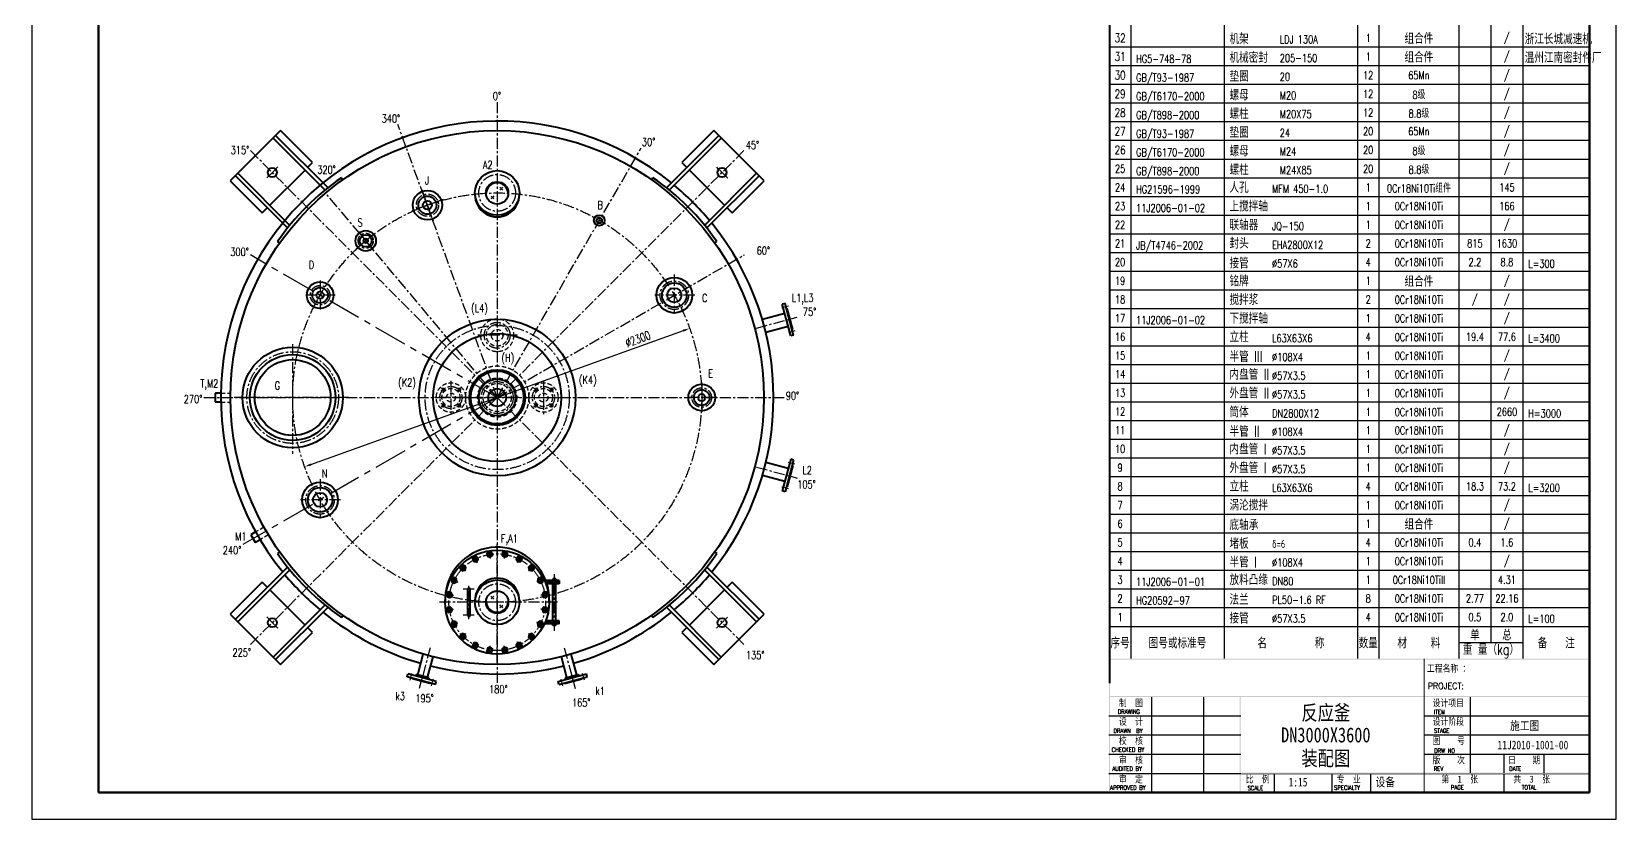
# Model space of a CAD drawing. Extents: x -25301 to -330, y -13680 to -1065.
# Drawn here: x -25301 to -16391, y -13680 to -9254 of the extents above; entities that cross this region are included whole.
import ezdxf
from ezdxf.enums import TextEntityAlignment as Align

# ---------------------------------------------------------------- set-up
doc = ezdxf.new("R2010")
doc.units = 0
doc.header["$LTSCALE"] = 50
doc.header["$MEASUREMENT"] = 0
for name, pattern in [('CENTER', [2, 1.25, -0.25, 0.25, -0.25]), ('DASHED', [0.75, 0.5, -0.25]), ('DIVIDE', [1.25, 0.5, -0.25, 0, -0.25, 0, -0.25])]:
    doc.linetypes.add(name, pattern=pattern)
doc.layers.get('0').update_dxf_attribs({"linetype": 'CONTINUOUS'})
doc.layers.get('DEFPOINTS').update_dxf_attribs({"linetype": 'CONTINUOUS'})
doc.layers.add('1', color=7, linetype='CONTINUOUS', lineweight=40)
doc.layers.add('2', color=1, linetype='CONTINUOUS', lineweight=40)
for name, color, linetype in [('3', 3, 'CENTER'), ('6', 7, 'DIVIDE'), ('66666', 1, 'CONTINUOUS')]:
    doc.layers.add(name, color=color, linetype=linetype)
doc.styles.add('HZ', font='romans.shx', dxfattribs={"width": 0.7, "bigfont": 'hz1.shx'})
doc.styles.add('HZ1', font='romans.shx', dxfattribs={"width": 0.7, "bigfont": 'hz1.shx'})
doc.styles.add('ROMANC', font='romanc')
doc.styles.add('STYLE1', font='SimSun.ttf', dxfattribs={"width": 0.8})
doc.dimstyles.new('STANDARD$3', dxfattribs={"dimscale": 15, "dimtxt": 3.2, "dimasz": 2.5, "dimexe": 1, "dimexo": 0, "dimgap": 1.2, "dimtad": 1, "dimdec": 0, "dimzin": 0, "dimdsep": 46, "dimtxsty": 'HZ1', "dimcen": 0, "dimclrd": 7, "dimclre": 7, "dimclrt": 7, "dimadec": 0, "dimazin": 0, "dimtfac": 1, "dimtdec": 0, "dimtmove": 0, "dimatfit": 0, "dimfxl": 1, "dimtolj": 1, "dimtzin": 0, "dimarcsym": 0})

# ---------------------------------------------------------------- blocks, each defined once
blk = doc.blocks.new('*D48')
at = {"color": 7, "lineweight": -2}
blk.add_line((-23730.6, -11685.9), (-21636.5, -10933.9), dxfattribs=at)
at = {"color": 7}
for points in [[(-21638.7, -10928), (-21634.4, -10939.8), (-21601.2, -10921.2)], [(-23732.7, -11680), (-23728.5, -11691.8), (-23765.9, -11698.6)]]:
    blk.add_solid(points, dxfattribs=at)
at = {"layer": 'DEFPOINTS', "color": 0}
for p in [(-21601.2, -10921.2), (-23765.9, -11698.6)]:
    blk.add_point(p, dxfattribs=at)
at = {"color": 7, "insert": (-21892.3, -10981.1), "char_height": 48, "attachment_point": 5, "rotation": 19.7547, "style": 'HZ1'}
blk.add_mtext('\\A1;∅2300', dxfattribs=at)

msp = doc.modelspace()

# ---------------------------------------------------------------- linework, layer by layer
for p, q in [((-25301, -1064.7), (-25301, -13679.7)), ((-16391, -13679.7), (-16391, -1064.7)), ((-19121, -7556.3), (-19121, -12596.3)), ((-18596, -7556.3), (-18596, -12596.3)), ((-17846, -7556.3), (-17846, -12596.3)), ((-17726, -7556.3), (-17726, -12596.3)), ((-17276, -7556.3), (-17276, -12596.3)), ((-17096, -7556.3), (-17096, -12596.3)), ((-16916, -7556.3), (-16916, -12596.3)), ((-16541, -9341.3), (-19241, -9341.3)), ((-16541, -9446.3), (-19241, -9446.3)), ((-16541, -9551.3), (-19241, -9551.3)), ((-16541, -9656.3), (-19241, -9656.3)), ((-16541, -9761.3), (-19241, -9761.3)), ((-16541, -9866.3), (-19241, -9866.3)), ((-16541, -9971.3), (-19241, -9971.3)), ((-16541, -10076.3), (-19241, -10076.3)), ((-16541, -10181.3), (-19241, -10181.3)), ((-16541, -10286.3), (-19241, -10286.3)), ((-16541, -10391.3), (-19241, -10391.3)), ((-16541, -10496.3), (-19241, -10496.3)), ((-16541, -10601.3), (-19241, -10601.3)), ((-16541, -10706.3), (-19241, -10706.3)), ((-16541, -10811.3), (-19241, -10811.3)), ((-16541, -10916.3), (-19241, -10916.3)), ((-16541, -11021.3), (-19241, -11021.3)), ((-16541, -11126.3), (-19241, -11126.3)), ((-16541, -11231.3), (-19241, -11231.3)), ((-16541, -11336.3), (-19241, -11336.3)), ((-16541, -11441.3), (-19241, -11441.3)), ((-16541, -11546.3), (-19241, -11546.3)), ((-16541, -11651.3), (-19241, -11651.3)), ((-16541, -11756.3), (-19241, -11756.3)), ((-16541, -11861.3), (-19241, -11861.3)), ((-16541, -11966.3), (-19241, -11966.3)), ((-16541, -12071.3), (-19241, -12071.3)), ((-16541, -12176.3), (-19241, -12176.3)), ((-16541, -12281.3), (-19241, -12281.3)), ((-22719.2, -12432), (-22713, -12425.7)), ((-22718.1, -12441.5), (-22702.9, -12426.3)), ((-22708.6, -12442.6), (-22702.3, -12436.3)), ((-16541, -12386.3), (-19241, -12386.3)), ((-22668.9, -12481.6), (-22662.6, -12475.4)), ((-22667.8, -12491.2), (-22652.6, -12476)), ((-22658.3, -12492.3), (-22652, -12486)), ((-16541, -12491.3), (-19241, -12491.3)), ((-19241, -12596.3), (-16541, -12596.3)), ((-19121, -12596.3), (-19121, -12776.3)), ((-18596, -12596.3), (-18596, -12776.3)), ((-17846, -12596.3), (-17846, -12776.3)), ((-17726, -12596.3), (-17726, -12776.3)), ((-17276, -12596.3), (-17276, -12776.3)), ((-17096, -12596.3), (-17096, -12686.3)), ((-16916, -12596.3), (-16916, -12776.3)), ((-17276, -12686.3), (-16916, -12686.3)), ((-25301, -13679.7), (-16391, -13679.7))]:
    msp.add_line(p, q)
at = {"color": 7, "linetype": 'ByBlock'}
for p, q in [((-22668.9, -10138.2), (-22662.6, -10144.4)), ((-22667.8, -10128.6), (-22652.6, -10143.8)), ((-22658.3, -10127.5), (-22652, -10133.8)), ((-22719.2, -10187.8), (-22713, -10194.1)), ((-22718.1, -10178.3), (-22702.9, -10193.5)), ((-22708.6, -10177.2), (-22702.3, -10183.5))]:
    msp.add_line(p, q, dxfattribs=at)
at = {"const_width": 13.5}
for points in [[(-16541, -13529.7), (-16541, -1214.7), (-24926, -1214.7), (-24926, -13529.7)], [(-24926, -13529.7), (-16541, -13529.7)]]:
    msp.add_lwpolyline(points, dxfattribs=at)
at = {"color": 7, "linetype": 'ByBlock'}
msp.add_arc((-22109.4, -10314.1), 17.2, 90, 359.63394, dxfattribs=at)
at = {"layer": '1', "color": 1}
for p, q in [((-19241, -7556.3), (-19241, -12914.6)), ((-23901.3, -9809.4), (-24184.1, -10092.2)), ((-23943.7, -9851.8), (-23650.8, -10144.7)), ((-23929.5, -9837.7), (-23634.9, -10132.3)), ((-23721.6, -9989), (-23901.3, -9809.4)), ((-21437.6, -9837.7), (-21732.2, -10132.3)), ((-21423.4, -9851.8), (-21716.3, -10144.7)), ((-21465.9, -9809.4), (-21645.5, -9989)), ((-21183, -10092.2), (-21465.9, -9809.4)), ((-24155.8, -10063.9), (-23861.2, -10358.5)), ((-24141.7, -10049.8), (-23848.8, -10342.6)), ((-23962, -10229.5), (-23764, -10031.5)), ((-23749.9, -10017.3), (-23721.6, -9989)), ((-21645.5, -9989), (-21617.3, -10017.3)), ((-21603.1, -10031.5), (-21405.1, -10229.5)), ((-21225.5, -10049.8), (-21518.3, -10342.6)), ((-21211.3, -10063.9), (-21505.9, -10358.5)), ((-24184.1, -10092.2), (-24004.4, -10271.9)), ((-23550.9, -10087.9), (-23559.6, -10074.5)), ((-21816.3, -10087.9), (-21807.5, -10074.5)), ((-21362.7, -10271.9), (-21183, -10092.2)), ((-24004.4, -10271.9), (-23976.1, -10243.6)), ((-21391, -10243.6), (-21362.7, -10271.9)), ((-23905.5, -10442.6), (-23919, -10433.9)), ((-21461.6, -10442.6), (-21448.2, -10433.9)), ((-24269, -11285.9), (-24268, -11284.9)), ((-24269, -11285.9), (-24269, -11333.9)), ((-24237.4, -11284.9), (-24268, -11284.9)), ((-24269, -11333.9), (-24268, -11334.9)), ((-24237.4, -11334.9), (-24268, -11334.9)), ((-24068.6, -12081.8), (-24068.2, -12080.5)), ((-24068.6, -12081.8), (-24044.6, -12123.4)), ((-24041.7, -12065.2), (-24068.2, -12080.5)), ((-24016.7, -12108.5), (-24043.2, -12123.8)), ((-24044.6, -12123.4), (-24043.2, -12123.8)), ((-23905.5, -12177.2), (-23919, -12185.9)), ((-21461.6, -12177.2), (-21448.2, -12185.9)), ((-24155.8, -12555.9), (-23861.2, -12261.3)), ((-24141.7, -12570), (-23848.8, -12277.2)), ((-21225.5, -12570), (-21518.3, -12277.2)), ((-21211.3, -12555.9), (-21505.9, -12261.3)), ((-24004.4, -12347.9), (-24184.1, -12527.6)), ((-23976.1, -12376.2), (-24004.4, -12347.9)), ((-22334.9, -12337.6), (-22418.3, -12337.6)), ((-22334.9, -12346.7), (-22414.3, -12346.7)), ((-22334.9, -12355.8), (-22410.7, -12355.8)), ((-22353, -12328.6), (-22371.1, -12328.6)), ((-22371.1, -12328.6), (-22371.1, -12337.6)), ((-22371.1, -12564.1), (-22371.1, -12355.8)), ((-22353, -12328.6), (-22353, -12337.6)), ((-22353, -12564.1), (-22353, -12355.8)), ((-22334.9, -12337.6), (-22334.9, -12355.8)), ((-21362.7, -12347.9), (-21391, -12376.2)), ((-21183, -12527.6), (-21362.7, -12347.9)), ((-23764, -12588.3), (-23962, -12390.4)), ((-22849.3, -12532.4), (-22849.3, -12387.5)), ((-22834.8, -12532.4), (-22834.8, -12387.5)), ((-21405.1, -12390.4), (-21603.1, -12588.3)), ((-24184.1, -12527.6), (-23901.3, -12810.4)), ((-23943.7, -12768), (-23650.8, -12475.2)), ((-23929.5, -12782.2), (-23634.9, -12487.5)), ((-23550.9, -12531.9), (-23559.6, -12545.3)), ((-21816.3, -12531.9), (-21807.5, -12545.3)), ((-21437.6, -12782.2), (-21732.2, -12487.5)), ((-21423.4, -12768), (-21716.3, -12475.2)), ((-21465.9, -12810.4), (-21183, -12527.6)), ((-23901.3, -12810.4), (-23721.6, -12630.8)), ((-23721.6, -12630.8), (-23749.9, -12602.5)), ((-22334.9, -12582.2), (-22418.3, -12582.2)), ((-22334.9, -12573.1), (-22414.3, -12573.1)), ((-22334.9, -12564.1), (-22410.7, -12564.1)), ((-22371.1, -12591.2), (-22371.1, -12582.2)), ((-22353, -12591.2), (-22371.1, -12591.2)), ((-22353, -12591.2), (-22353, -12582.2)), ((-22334.9, -12582.2), (-22334.9, -12564.1)), ((-21617.3, -12602.5), (-21645.5, -12630.8)), ((-21645.5, -12630.8), (-21465.9, -12810.4))]:
    msp.add_line(p, q, dxfattribs=at)
at = {"layer": '1'}
msp.add_line((-22591.1, -10959.9), (-22591.1, -10959.9), dxfattribs=at)
at = {"layer": '1', "color": 1}
for points in [[(-22799.5, -12232.4), (-22790.6, -12218.7), (-22798, -12204.1), (-22814.3, -12203.3), (-22823.2, -12217), (-22815.8, -12231.5)], [(-22723.5, -12207.7), (-22710.8, -12197.4), (-22713.4, -12181.3), (-22728.6, -12175.4), (-22741.3, -12185.7), (-22738.8, -12201.8)], [(-22643.6, -12207.7), (-22628.4, -12201.8), (-22625.8, -12185.7), (-22638.5, -12175.4), (-22653.8, -12181.3), (-22656.3, -12197.4)], [(-22567.6, -12232.4), (-22551.3, -12231.5), (-22543.9, -12217), (-22552.8, -12203.3), (-22569.1, -12204.1), (-22576.5, -12218.7)], [(-22864.1, -12279.3), (-22859.9, -12263.6), (-22871.5, -12252), (-22887.2, -12256.2), (-22891.5, -12272), (-22879.9, -12283.6)], [(-22503, -12279.3), (-22487.2, -12283.6), (-22475.7, -12272), (-22479.9, -12256.2), (-22495.7, -12252), (-22507.2, -12263.6)], [(-22911.1, -12344), (-22911.9, -12327.7), (-22926.5, -12320.2), (-22940.2, -12329.1), (-22939.4, -12345.5), (-22924.8, -12352.9)], [(-22456.1, -12344), (-22442.3, -12352.9), (-22427.8, -12345.5), (-22426.9, -12329.1), (-22440.6, -12320.2), (-22455.2, -12327.7)], [(-22935.8, -12420), (-22941.6, -12404.7), (-22957.8, -12402.1), (-22968.1, -12414.8), (-22962.2, -12430.1), (-22946.1, -12432.7)], [(-22431.4, -12420), (-22421.1, -12432.7), (-22404.9, -12430.1), (-22399.1, -12414.8), (-22409.4, -12402.1), (-22425.5, -12404.7)], [(-22935.8, -12499.9), (-22946.1, -12487.1), (-22962.2, -12489.7), (-22968.1, -12505), (-22957.8, -12517.7), (-22941.6, -12515.1)], [(-22431.4, -12499.9), (-22425.5, -12515.1), (-22409.4, -12517.7), (-22399.1, -12505), (-22404.9, -12489.7), (-22421.1, -12487.1)], [(-22911.1, -12575.8), (-22924.8, -12566.9), (-22939.4, -12574.3), (-22940.2, -12590.7), (-22926.5, -12599.6), (-22911.9, -12592.2)], [(-22864.1, -12640.5), (-22879.9, -12636.2), (-22891.5, -12647.8), (-22887.2, -12663.6), (-22871.5, -12667.8), (-22859.9, -12656.3)], [(-22503, -12640.5), (-22507.2, -12656.3), (-22495.7, -12667.8), (-22479.9, -12663.6), (-22475.7, -12647.8), (-22487.2, -12636.2)], [(-22456.1, -12575.8), (-22455.2, -12592.2), (-22440.6, -12599.6), (-22426.9, -12590.7), (-22427.8, -12574.3), (-22442.3, -12566.9)], [(-22799.5, -12687.4), (-22815.8, -12688.3), (-22823.2, -12702.8), (-22814.3, -12716.6), (-22798, -12715.7), (-22790.6, -12701.1)], [(-22723.5, -12712.1), (-22738.8, -12718), (-22741.3, -12734.1), (-22728.6, -12744.4), (-22713.4, -12738.5), (-22710.8, -12722.4)], [(-22643.6, -12712.1), (-22656.3, -12722.4), (-22653.8, -12738.5), (-22638.5, -12744.4), (-22625.8, -12734.1), (-22628.4, -12718)], [(-22567.6, -12687.4), (-22576.5, -12701.1), (-22569.1, -12715.7), (-22552.8, -12716.6), (-22543.9, -12702.8), (-22551.3, -12688.3)]]:
    msp.add_lwpolyline(points, close=True, dxfattribs=at)
for centre, radius in [((-22683.6, -11309.9), 1500), ((-23948.2, -10045.3), 25.7), ((-22683.6, -10159.9), 125), ((-21419, -10045.3), 25.7), ((-22683.6, -10159.9), 62.5), ((-22683.6, -11309.9), 440), ((-22683.6, -11309.9), 360), ((-22683.6, -11309.9), 156.5), ((-22683.6, -11309.9), 148.5), ((-22683.6, -11309.9), 103.5), ((-22683.6, -12459.9), 292.1), ((-22726.1, -12191.6), 9.06), ((-22641.1, -12191.6), 9.06), ((-22875.7, -12267.8), 9.06), ((-22806.9, -12217.8), 9.06), ((-22560.2, -12217.8), 9.06), ((-22491.4, -12267.8), 9.06), ((-22925.7, -12336.6), 9.06), ((-22683.6, -12459.9), 125), ((-22441.5, -12336.6), 9.06), ((-22951.9, -12417.4), 9.06), ((-22683.6, -12459.9), 62.5), ((-22415.2, -12417.4), 9.06), ((-23948.2, -12574.5), 25.7), ((-22951.9, -12502.4), 9.06), ((-22415.2, -12502.4), 9.06), ((-21419, -12574.5), 25.7), ((-22925.7, -12583.3), 9.06), ((-22875.7, -12652), 9.06), ((-22491.4, -12652), 9.06), ((-22441.5, -12583.3), 9.06), ((-22806.9, -12702), 9.06), ((-22726.1, -12728.3), 9.06), ((-22641.1, -12728.3), 9.06), ((-22560.2, -12702), 9.06)]:
    msp.add_circle(centre, radius, dxfattribs=at)
for centre, radius, start, end in [((-22683.6, -11309.9), 1554, 50.90965, 219.09035), ((-22754.3, -11239.2), 1416, 124.66151, 145.33849), ((-22683.6, -10165.7), 62.6, 3.73488, 176.26531), ((-22612.9, -11239.2), 1416, 34.66151, 55.33849), ((-22683.6, -11309.9), 1554, 39.83121, 50.16879), ((-22683.6, -10170.1), 124.9, 178.43058, 1.56961), ((-22683.6, -11309.9), 1554, 320.90965, 39.09035), ((-22754.3, -11380.6), 1416, 214.66151, 235.33849), ((-22683.6, -12443.5), 292.5, 21.22378, 183.20667), ((-22612.9, -11380.6), 1416, 304.66151, 325.33849), ((-22683.6, -11309.9), 1554, 219.83121, 230.16879), ((-22842.1, -12387.5), 7.25, 0, 180), ((-22683.6, -12449.7), 124.9, 358.43039, 181.56942), ((-22683.6, -12443.5), 292.5, 356.79333, 17.4632), ((-22683.6, -11309.9), 1554, 309.83121, 320.16879), ((-22683.6, -12454.1), 62.6, 183.73469, 356.26512), ((-22683.6, -11309.9), 1554, 230.90965, 253.94915), ((-22842.1, -12532.4), 7.25, 180, 360), ((-22683.6, -11309.9), 1554, 286.05085, 309.09035), ((-22683.6, -11309.9), 1554, 256.05085, 283.94915)]:
    msp.add_arc(centre, radius, start, end, dxfattribs=at)
at = {"layer": '2'}
for p, q in [((-21064.3, -10780.8), (-21080.8, -10785.2)), ((-21016.7, -10958.5), (-21064.3, -10780.8)), ((-21066.8, -10837.3), (-21192.4, -10871)), ((-21033.1, -10962.9), (-21080.8, -10785.2)), ((-21053.3, -10810.4), (-21056.2, -10811.2)), ((-21022, -10927.3), (-21053.3, -10810.4)), ((-21047.1, -10910.8), (-21172.7, -10944.4)), ((-21016.7, -10958.5), (-21033.1, -10962.9)), ((-21022, -10927.3), (-21024.9, -10928.1)), ((-21033.1, -11656.9), (-21080.8, -11834.6)), ((-21016.7, -11661.3), (-21064.3, -11839)), ((-21016.7, -11661.3), (-21033.1, -11656.9)), ((-21066.8, -11782.5), (-21192.4, -11748.8)), ((-21047.1, -11709.1), (-21172.7, -11675.4)), ((-21022, -11692.5), (-21053.3, -11809.4)), ((-21022, -11692.5), (-21024.9, -11691.7)), ((-21064.3, -11839), (-21080.8, -11834.6)), ((-21053.3, -11809.4), (-21056.2, -11808.6)), ((-23130.5, -12867.8), (-23099.3, -12751.4)), ((-23075.4, -12882.5), (-23044.3, -12766.2)), ((-22291.7, -12882.5), (-22322.9, -12766.2)), ((-22236.6, -12867.8), (-22267.8, -12751.4)), ((-23189.5, -12879.4), (-23185.1, -12863)), ((-23030.2, -12922.1), (-23189.5, -12879.4)), ((-23025.8, -12905.7), (-23185.1, -12863)), ((-23159.9, -12890.5), (-23159.1, -12887.6)), ((-23061.4, -12916.9), (-23159.9, -12890.5)), ((-23137.7, -12865.8), (-23145.6, -12873.6)), ((-23068.2, -12884.4), (-23137.7, -12865.8)), ((-23068.2, -12884.4), (-23065.3, -12895.1)), ((-23061.4, -12916.9), (-23060.6, -12914)), ((-23030.2, -12922.1), (-23025.8, -12905.7)), ((-22341.4, -12905.7), (-22182, -12863)), ((-22337, -12922.1), (-22341.4, -12905.7)), ((-22337, -12922.1), (-22177.6, -12879.4)), ((-22305.8, -12916.9), (-22306.6, -12914)), ((-22305.8, -12916.9), (-22207.3, -12890.5)), ((-22298.9, -12884.4), (-22301.9, -12895.1)), ((-22298.9, -12884.4), (-22229.4, -12865.8)), ((-22229.4, -12865.8), (-22221.5, -12873.6)), ((-22207.3, -12890.5), (-22208, -12887.6)), ((-22177.6, -12879.4), (-22182, -12863))]:
    msp.add_line(p, q, dxfattribs=at)
for centre, radius in [((-23075.9, -10228.9), 82.5), ((-23075.9, -10228.9), 51), ((-23075.9, -10228.9), 25), ((-22109.4, -10314.1), 30), ((-22109.4, -10314.1), 15), ((-23422.8, -10429), 57.5), ((-23422.8, -10429), 34), ((-23422.8, -10429), 12.5), ((-23679.5, -10734.9), 75), ((-23679.5, -10734.9), 44), ((-21687.6, -10734.9), 100), ((-21687.6, -10734.9), 69), ((-23679.5, -10734.9), 20), ((-21687.6, -10734.9), 40), ((-23833.6, -11309.9), 282.5), ((-23833.6, -11309.9), 241), ((-23833.6, -11309.9), 213), ((-22683.6, -11309.9), 50), ((-21533.6, -11309.9), 75), ((-21533.6, -11309.9), 44), ((-21533.6, -11309.9), 20), ((-23679.5, -11884.9), 100), ((-23679.5, -11884.9), 69), ((-23679.5, -11884.9), 40)]:
    msp.add_circle(centre, radius, dxfattribs=at)
at = {"layer": '3'}
for p, q in [((-22683.6, -9649.7), (-22683.6, -12915.4)), ((-22683.6, -11309.9), (-23241.8, -9776.2)), ((-22683.6, -11309.9), (-24073.8, -9919.7)), ((-22683.6, -11309.9), (-21874, -9907.6)), ((-22683.6, -11309.9), (-21293.4, -9919.7)), ((-23916.6, -10013.7), (-23979.7, -10076.9)), ((-21387.4, -10076.9), (-21450.6, -10013.7)), ((-23107.9, -10141.1), (-23044.2, -10315.9)), ((-22683.6, -11309.9), (-23646.8, -10162)), ((-22987.2, -10196.6), (-23166.6, -10261.9)), ((-23475.4, -10473.1), (-23371, -10385.5)), ((-23464.2, -10379.6), (-23384.7, -10474.3)), ((-22683.6, -11309.9), (-21293.6, -10507.4)), ((-23679.5, -10652.9), (-23679.5, -10815.8)), ((-21687.6, -10619.1), (-21687.6, -10837.3)), ((-23595.2, -10734.9), (-23766.5, -10734.9)), ((-21572.9, -10734.9), (-21797.2, -10734.9)), ((-22683.6, -10853.7), (-22683.6, -11062.3)), ((-21225.4, -10919.2), (-20996.2, -10857.8)), ((-21046.2, -10796.6), (-21083.2, -10806.6)), ((-21009.6, -10935.9), (-21046, -10945.7)), ((-23833.6, -11010.5), (-23833.6, -11626.6)), ((-22568.8, -10959.9), (-22793.2, -10959.9)), ((-22943.6, -11216.4), (-22943.6, -11402.5)), ((-22683.6, -11187.9), (-22683.6, -11433)), ((-22423.6, -11216.4), (-22423.6, -11402.5)), ((-24332.6, -11309.9), (-21068.1, -11309.9)), ((-23516.9, -11309.9), (-24163.3, -11309.9)), ((-22683.6, -11309.9), (-24073.8, -12700.1)), ((-22849.2, -11309.9), (-23040, -11309.9)), ((-22980.3, -11273.1), (-22997.7, -11255.8)), ((-22906.8, -11273.1), (-22888.7, -11255)), ((-22560.6, -11309.9), (-22806.3, -11309.9)), ((-22683.6, -11309.9), (-21293.4, -12700.1)), ((-22518, -11309.9), (-22327.1, -11309.9)), ((-22460.3, -11273.1), (-22478.5, -11255)), ((-22386.8, -11273.1), (-22369.5, -11255.8)), ((-21449.3, -11309.9), (-21620.6, -11309.9)), ((-21533.6, -11227.9), (-21533.6, -11390.8)), ((-22980, -11346.3), (-22997.3, -11363.7)), ((-22906.8, -11346.7), (-22888.9, -11364.6)), ((-22460.3, -11346.7), (-22478.2, -11364.6)), ((-22387.2, -11346.3), (-22369.8, -11363.7)), ((-21225.4, -11700.6), (-20996.2, -11762)), ((-21009.6, -11683.9), (-21046, -11674.2)), ((-23679.5, -11769.1), (-23679.5, -11987.3)), ((-21046.2, -11823.2), (-21083.2, -11813.3)), ((-23564.8, -11884.9), (-23789.1, -11884.9)), ((-22816.2, -12199.7), (-22796.7, -12237.9)), ((-22729.3, -12171.4), (-22722.5, -12213.9)), ((-22683.6, -12798), (-22683.6, -12121.8)), ((-22637.9, -12171.4), (-22644.6, -12213.9)), ((-22551, -12199.7), (-22570.5, -12237.9)), ((-22890.1, -12253.4), (-22859.7, -12283.8)), ((-22477, -12253.4), (-22507.4, -12283.8)), ((-22943.8, -12327.3), (-22905.5, -12346.8)), ((-22842.1, -12556), (-22842.1, -12364.5)), ((-22423.3, -12327.3), (-22461.6, -12346.8)), ((-22362.1, -12621.4), (-22362.1, -12301.9)), ((-22345.4, -12459.9), (-23021.7, -12459.9)), ((-22972, -12414.2), (-22929.6, -12420.9)), ((-22813.2, -12387.5), (-22875.4, -12387.5)), ((-22395.1, -12414.2), (-22437.5, -12420.9)), ((-23979.7, -12542.9), (-23916.6, -12606.1)), ((-22972, -12505.6), (-22929.6, -12498.9)), ((-22813.2, -12532.4), (-22875.4, -12532.4)), ((-22395.1, -12505.6), (-22437.5, -12498.9)), ((-21450.6, -12606.1), (-21387.4, -12542.9)), ((-22943.8, -12592.5), (-22905.5, -12573)), ((-22890.1, -12666.4), (-22859.7, -12636.1)), ((-22477, -12666.4), (-22507.4, -12636.1)), ((-22423.3, -12592.5), (-22461.6, -12573)), ((-23060.3, -12715.9), (-23121.7, -12945.1)), ((-22816.2, -12720.1), (-22796.7, -12681.9)), ((-22729.3, -12748.4), (-22722.5, -12705.9)), ((-22637.9, -12748.4), (-22644.6, -12705.9)), ((-22551, -12720.1), (-22570.5, -12681.9)), ((-22306.8, -12715.9), (-22245.4, -12945.1)), ((-23173.7, -12897.6), (-23163.8, -12860.5)), ((-23052.8, -12929.2), (-23043, -12892.9)), ((-22314.4, -12929.2), (-22324.1, -12892.9)), ((-22193.4, -12897.6), (-22203.4, -12860.5))]:
    msp.add_line(p, q, dxfattribs=at)
at = {"layer": '3', "ltscale": 3}
for q in [(-24071.1, -10508.8), (-24113.5, -12135.5)]:
    msp.add_line((-22683.6, -11309.9), q, dxfattribs=at)
at = {"layer": '3', "linetype": 'DASHED'}
for p, q in [((-24237.4, -11284.9), (-24183.4, -11284.9)), ((-24237.4, -11334.9), (-24183.4, -11334.9)), ((-23994.9, -12038.2), (-24041.7, -12065.2)), ((-23969.9, -12081.5), (-24016.7, -12108.5))]:
    msp.add_line(p, q, dxfattribs=at)
at = {"layer": '3'}
for centre, radius in [((-22683.6, -10159.9), 103.1), ((-22683.6, -11309.9), 1150), ((-23075.9, -10228.9), 62.5), ((-23422.8, -10429), 42.5), ((-23679.5, -10734.9), 55), ((-21687.6, -10734.9), 80), ((-22683.6, -11309.9), 405), ((-22683.6, -10959.9), 72.5), ((-23833.6, -11309.9), 257.5), ((-22683.6, -11309.9), 90), ((-22943.6, -11309.9), 62.5), ((-22423.6, -11309.9), 62.5), ((-21533.6, -11309.9), 55), ((-23679.5, -11884.9), 80), ((-22683.6, -12459.9), 271.7), ((-22683.6, -12459.9), 103.1)]:
    msp.add_circle(centre, radius, dxfattribs=at)
at = {"layer": '3', "linetype": 'DASHED'}
for centre, radius in [((-22683.6, -10959.9), 92.5), ((-22683.6, -10959.9), 61), ((-22683.6, -10959.9), 32.5), ((-22683.6, -11309.9), 177.5), ((-22683.6, -11309.9), 110), ((-22943.6, -11309.9), 82.5), ((-22987.8, -11265.7), 9), ((-22943.6, -11309.9), 51), ((-22943.6, -11309.9), 25), ((-22899.4, -11265.7), 9), ((-22683.6, -11309.9), 79), ((-22423.6, -11309.9), 82.5), ((-22467.8, -11265.7), 9), ((-22423.6, -11309.9), 51), ((-22423.6, -11309.9), 25), ((-22379.4, -11265.7), 9), ((-22987.8, -11354.1), 9), ((-22899.4, -11354.1), 9), ((-22467.8, -11354.1), 9), ((-22379.4, -11354.1), 9)]:
    msp.add_circle(centre, radius, dxfattribs=at)
at = {"layer": '6', "color": 7, "linetype": 'Continuous'}
for p, q in [((-19004.1, -12993.1), (-19004.1, -13529.7)), ((-18712.6, -12993.1), (-18712.6, -13529.7)), ((-17213.1, -12993.1), (-17213.1, -13418.6)), ((-19244.4, -13097.7), (-18502.6, -13097.7)), ((-17471, -13097.7), (-16541, -13097.7)), ((-19244.4, -13205.7), (-18502.6, -13205.7)), ((-17471, -13205.7), (-16541, -13205.7)), ((-19244.4, -13313.7), (-18502.6, -13313.7)), ((-17471, -13313.7), (-16541, -13313.7)), ((-17020.8, -13418.6), (-17020.8, -13313.7)), ((-16796.8, -13418.6), (-16796.8, -13313.7)), ((-19244.4, -13421.7), (-18502.6, -13421.7))]:
    msp.add_line(p, q, dxfattribs=at)
for points, const_width in [([(-17471, -13529.7), (-17471, -12776.3)], 4.5), ([(-18509.4, -13425.4), (-16541, -13425.4)], 3.75)]:
    msp.add_lwpolyline(points, dxfattribs=dict(at, const_width=const_width))
at = {"layer": '66666', "color": 7}
for p, q in [((-18312.6, -13529.7), (-18312.6, -13425.4)), ((-17988.5, -13529.7), (-17988.5, -13425.4)), ((-17772.1, -13529.7), (-17772.1, -13425.4)), ((-17021, -13529.7), (-17021, -13425.4))]:
    msp.add_line(p, q, dxfattribs=at)
at = {"layer": '66666', "color": 7, "const_width": 4.5}
for points in [[(-16541, -12776.3), (-16541, -13529.7)], [(-19244.4, -13529.7), (-16541, -13529.7)]]:
    msp.add_lwpolyline(points, dxfattribs=at)
at = {"layer": '66666', "color": 7}
for points in [[(-19244.4, -13529.7), (-19244.4, -12779.7), (-19237.6, -13529.7), (-19237.6, -12779.7)], [(-19241, -12776.3), (-16541, -12776.3), (-19241, -12783.1), (-16541, -12783.1)], [(-19241, -12986.3), (-16541, -12986.3), (-19241, -12993.1), (-16541, -12993.1)], [(-18509.4, -13529.7), (-18509.4, -12989.7), (-18502.6, -13529.7), (-18502.6, -12989.7)], [(-18509.4, -13418.6), (-16544.4, -13418.6), (-18509.4, -13425.4), (-16544.4, -13425.4)]]:
    msp.add_solid(points, dxfattribs=at)

# ---------------------------------------------------------------- texts
at = {"style": 'HZ', "width": 0.75}
for s, height, p in [('32', 48, (-19181, -9288.8)), ('1', 45, (-17786, -9288.8)), ('组合件', 60, (-17501, -9288.8)), ('/', 45, (-17006, -9288.8)), ('31', 48, (-19181, -9393.8)), ('1', 45, (-17786, -9393.8)), ('组合件', 60, (-17501, -9393.8)), ('/', 45, (-17006, -9393.8)), ('30', 48, (-19181, -9498.8)), ('12', 45, (-17786, -9498.8)), ('65Mn', 45, (-17501, -9498.8)), ('/', 45, (-17006, -9498.8)), ('29', 48, (-19181, -9603.8)), ('12', 45, (-17786, -9603.8)), ('8级', 45, (-17501, -9603.8)), ('/', 45, (-17006, -9603.8)), ('28', 48, (-19181, -9708.8)), ('12', 45, (-17786, -9708.8)), ('8.8级', 45, (-17501, -9708.8)), ('/', 45, (-17006, -9708.8)), ('27', 48, (-19181, -9813.8)), ('20', 45, (-17786, -9813.8)), ('65Mn', 45, (-17501, -9813.8)), ('/', 45, (-17006, -9813.8)), ('45%%d', 45, (-21248.4, -9891.1)), ('/', 45, (-17006, -9918.8)), ('26', 48, (-19181, -9918.8)), ('20', 45, (-17786, -9918.8)), ('8级', 45, (-17501, -9918.8)), ('25', 45, (-19181, -10023.8)), ('20', 45, (-17786, -10023.8)), ('8.8级', 45, (-17501, -10023.8)), ('/', 45, (-17006, -10023.8)), ('24', 45, (-19181, -10128.8)), ('1', 45, (-17786, -10128.8)), ('0Cr18Ni10Ti组件', 45, (-17501, -10128.8)), ('145', 45, (-17006, -10128.8)), ('23', 45, (-19181, -10233.8)), ('1', 45, (-17786, -10233.8)), ('0Cr18Ni10Ti', 45, (-17501, -10233.8)), ('166', 45, (-17006, -10233.8)), ('22', 45, (-19181, -10338.8)), ('1', 45, (-17786, -10338.8)), ('0Cr18Ni10Ti', 45, (-17501, -10338.8)), ('/', 45, (-17006, -10338.8)), ('21', 45, (-19181, -10443.8)), ('2', 45, (-17786, -10443.8)), ('0Cr18Ni10Ti', 45, (-17501, -10443.8)), ('815', 45, (-17186, -10443.8)), ('1630', 45, (-17006, -10443.8)), ('300%%D', 45, (-24132.2, -10491.3)), ('20', 45, (-19181, -10548.8)), ('4', 45, (-17786, -10548.8)), ('0Cr18Ni10Ti', 45, (-17501, -10548.8)), ('2.2', 45, (-17186, -10548.8)), ('8.8', 45, (-17006, -10548.8)), ('19', 45, (-19181, -10653.8)), ('1', 45, (-17786, -10653.8)), ('组合件', 60, (-17501, -10653.8)), ('/', 45, (-17006, -10653.8)), ('18', 45, (-19181, -10758.8)), ('2', 45, (-17786, -10758.8)), ('0Cr18Ni10Ti', 45, (-17501, -10758.8)), ('/', 45, (-17186, -10758.8)), ('/', 45, (-17006, -10758.8)), ('17', 45, (-19181, -10863.8)), ('1', 45, (-17786, -10863.8)), ('0Cr18Ni10Ti', 45, (-17501, -10863.8)), ('/', 45, (-17006, -10863.8)), ('16', 45, (-19181, -10968.8)), ('4', 45, (-17786, -10968.8)), ('0Cr18Ni10Ti', 45, (-17501, -10968.8)), ('19.4', 45, (-17186, -10968.8)), ('77.6', 45, (-17006, -10968.8)), ('/', 45, (-17006, -11073.8)), ('15', 45, (-19181, -11073.8)), ('1', 45, (-17786, -11073.8)), ('0Cr18Ni10Ti', 45, (-17501, -11073.8)), ('T,M2', 45, (-24302.1, -11237.5)), ('G', 45, (-23919.6, -11242.6)), ('14', 45, (-19181, -11178.8)), ('1', 45, (-17786, -11178.8)), ('0Cr18Ni10Ti', 45, (-17501, -11178.8)), ('/', 45, (-17006, -11178.8)), ('270%%D', 45, (-24393.7, -11318.2)), ('13', 45, (-19181, -11283.8)), ('1', 45, (-17786, -11283.8)), ('0Cr18Ni10Ti', 45, (-17501, -11283.8)), ('/', 45, (-17006, -11283.8)), ('12', 45, (-19181, -11388.8)), ('1', 45, (-17786, -11390.5)), ('0Cr18Ni10Ti', 45, (-17501, -11390.5)), ('2660', 45, (-17006, -11390.5)), ('11', 45, (-19181, -11493.8)), ('1', 45, (-17786, -11493.8)), ('0Cr18Ni10Ti', 45, (-17501, -11493.8)), ('/', 45, (-17006, -11493.8)), ('10', 45, (-19181, -11598.8)), ('1', 45, (-17786, -11598.8)), ('0Cr18Ni10Ti', 45, (-17501, -11598.8)), ('/', 45, (-17006, -11598.8)), ('/', 45, (-17006, -11703.8)), ('N', 45, (-23653.5, -11736.6)), ('9', 45, (-19181, -11703.8)), ('1', 45, (-17786, -11703.8)), ('0Cr18Ni10Ti', 45, (-17501, -11703.8)), ('8', 45, (-19181, -11808.8)), ('4', 45, (-17786, -11808.8)), ('0Cr18Ni10Ti', 45, (-17501, -11808.8)), ('18.3', 45, (-17186, -11808.8)), ('73.2', 45, (-17006, -11808.8)), ('7', 45, (-19181, -11913.8)), ('1', 45, (-17786, -11913.8)), ('0Cr18Ni10Ti', 45, (-17501, -11913.8)), ('/', 45, (-17006, -11913.8)), ('6', 45, (-19181, -12018.8)), ('1', 45, (-17786, -12018.8)), ('组合件', 60, (-17501, -12018.8)), ('/', 45, (-17006, -12018.8)), ('M1', 45, (-24124.7, -12090.3)), ('F,A1', 45, (-22615.2, -12109.3)), ('5', 45, (-19181, -12123.8)), ('4', 45, (-17786, -12123.8)), ('0Cr18Ni10Ti', 45, (-17501, -12123.8)), ('0.4', 45, (-17186, -12123.8)), ('1.6', 45, (-17006, -12123.8)), ('240%%D', 45, (-24174.6, -12168.1)), ('4', 45, (-19181, -12228.8)), ('1', 45, (-17786, -12228.8)), ('0Cr18Ni10Ti', 45, (-17501, -12228.8)), ('/', 45, (-17006, -12228.8)), ('3', 45, (-19181, -12333.8)), ('1', 45, (-17786, -12333.8)), ('0Cr18Ni10TiII', 45, (-17501, -12333.8)), ('4.31', 45, (-17006, -12333.8)), ('2', 45, (-19181, -12438.8)), ('8', 45, (-17786, -12438.8)), ('0Cr18Ni10Ti', 45, (-17501, -12438.8)), ('2.77', 45, (-17186, -12438.8)), ('22.16', 45, (-17006, -12438.8)), ('1', 45, (-19181, -12543.8)), ('4', 45, (-17786, -12543.8)), ('0Cr18Ni10Ti', 45, (-17501, -12543.8)), ('0.5', 45, (-17186, -12543.8)), ('2.0', 45, (-17006, -12543.8)), ('单', 60, (-17186, -12641.3)), ('总', 60, (-17006, -12641.3)), ('225%%D', 45, (-24119.8, -12742.1)), ('135%%D', 45, (-21232.8, -12757.1)), ('序号', 60, (-19181, -12686.3)), ('图号或标准号', 60, (-18858.5, -12686.3)), ('名        称', 60, (-18221, -12686.3)), ('数量', 60, (-17786, -12686.3)), ('材    料', 60, (-17501, -12686.3)), ('重 量（kg）', 60, (-17096, -12731.3)), ('备   注', 60, (-16728.5, -12686.3)), ('k3', 45, (-23228.9, -12987.1)), ('195%%D', 45, (-23091.7, -12999.9)), ('180%%D', 45, (-22677.1, -12949.1)), ('165%%D', 45, (-22210.8, -13024)), ('k1', 45, (-22104.8, -12958.1))]:
    msp.add_text(s, height=height, dxfattribs=at).set_placement(p, align=Align.MIDDLE)
for s, height, p in [('机架', 60, (-18566, -9324.7)), ('浙江长城减速机', 60, (-16906.2, -9324.7)), ('LDJ 130A', 45, (-18283.1, -9319.6)), ('HG5-748-78', 45, (-19091, -9429.7)), ('机械密封', 60, (-18566, -9429.7)), ('205-150', 45, (-18283.1, -9424.6)), ('温州江南密封件厂', 60, (-16906.2, -9429.7)), ('GB/T93-1987', 45, (-19091, -9534.7)), ('垫圈', 60, (-18566, -9534.7)), ('20', 45, (-18283.1, -9529.6)), ('GB/T6170-2000', 45, (-19091, -9639.7)), ('螺母 ', 60, (-18566, -9639.7)), ('M20', 45, (-18283.1, -9634.6)), ('GB/T898-2000', 45, (-19091, -9744.7)), ('螺柱', 60, (-18566, -9744.7)), ('M20X75', 45, (-18283.1, -9739.6)), ('GB/T93-1987', 45, (-19091, -9849.7)), ('垫圈', 60, (-18566, -9849.7)), ('24', 45, (-18283.1, -9844.6)), ('螺母 ', 60, (-18566, -9954.7)), ('GB/T6170-2000', 45, (-19091, -9954.7)), ('M24', 45, (-18283.1, -9949.6)), ('GB/T898-2000', 45, (-19091, -10059.7)), ('螺柱', 60, (-18566, -10059.7)), ('M24X85', 45, (-18283.1, -10054.6)), ('HG21596-1999', 45, (-19091, -10162.4)), ('人孔', 60, (-18566, -10159.4)), ('MFM 450-1.0', 45, (-18326.6, -10159.6)), ('11J2006-01-02', 45, (-19091, -10267.4)), ('上搅拌轴', 60, (-18566, -10264.4)), ('联轴器', 60, (-18566, -10369.4)), ('JQ-150', 45, (-18326.6, -10369.6)), ('JB/T4746-2002', 45, (-19091, -10477.4)), ('封头 ', 60, (-18566, -10472.9)), ('EHA2800X12', 45, (-18326.6, -10474.6)), ('接管', 60, (-18566, -10584.7)), ('%%c57X6', 45, (-18326.6, -10579.6)), ('L=300', 45, (-16886, -10580.3)), ('铭牌', 60, (-18566, -10684.4)), ('搅拌浆', 60, (-18566, -10789.4)), ('11J2006-01-02', 45, (-19091, -10897.4)), ('下搅拌轴', 60, (-18566, -10894.4)), ('立柱', 60, (-18566, -10998.4)), ('L63X63X6', 45, (-18326.6, -10999.6)), ('L=3400', 45, (-16886, -11000.3)), ('半管 III', 60, (-18566, -11109.7)), ('%%c108X4', 45, (-18326.6, -11104.6)), ('内盘管 II', 60, (-18566, -11209.4)), ('%%c57X3.5', 45, (-18326.6, -11209.6)), ('外盘管 II', 60, (-18566, -11314.4)), ('%%c57X3.5', 45, (-18326.6, -11314.6)), ('筒体 ', 60, (-18566, -11421)), ('DN2800X12', 45, (-18326.6, -11421.2)), ('H=3000', 45, (-16886, -11421.9)), ('半管 II', 60, (-18566, -11529.7)), ('%%c108X4', 45, (-18326.6, -11524.6)), ('内盘管 I', 60, (-18566, -11629.4)), ('外盘管 I', 60, (-18566, -11734.4)), ('%%c57X3.5', 45, (-18326.6, -11629.6)), ('%%c57X3.5', 45, (-18326.6, -11734.6)), ('立柱', 60, (-18566, -11838.4)), ('L63X63X6', 45, (-18326.6, -11839.6)), ('L=3200', 45, (-16886, -11840.3)), ('涡沦搅拌', 60, (-18566, -11944.4)), ('底轴承', 60, (-18566, -12054.7)), ('堵板', 60, (-18566, -12159.7)), ('δ=6', 45, (-18326.6, -12154.6)), ('半管 I', 60, (-18566, -12264.7)), ('%%c108X4', 45, (-18326.6, -12259.6)), ('11J2006-01-01', 45, (-19091, -12367.4)), ('放料凸缘', 60, (-18566, -12363.4)), ('DN80', 45, (-18326.6, -12364.6)), ('HG20592-97', 45, (-19091, -12472.4)), ('法兰', 60, (-18566, -12474.7)), ('PL50-1.6 RF', 45, (-18326.6, -12469.6)), ('接管', 60, (-18566, -12579.7)), ('%%c57X3.5', 45, (-18326.6, -12574.6)), ('L=100', 45, (-16886, -12575.3))]:
    msp.add_text(s, height=height, dxfattribs=at).set_placement(p)
at = {"color": 7, "linetype": 'ByBlock', "style": 'HZ', "width": 0.75}
for s, p in [('0%%D', (-22684.9, -9616)), ('340%%d', (-23281.2, -9742.5)), ('30%%D', (-21832.4, -9873.9)), ('315%%D', (-24130, -9919.2)), ('A2', (-22736.4, -10001.6)), ('320%%D', (-23642.8, -10029.4)), ('J', (-23078.3, -10090.8)), ('B', (-22104.4, -10228)), ('S', (-23454, -10326.3)), ('60%%D', (-21187, -10484.4)), ('D', (-23727.6, -10564.3)), ('(L4)', (-22783, -10810.7)), ('C', (-21516.7, -10750.4)), ('L1,L3', (-20966, -10756.8)), ('75%%D', (-20927.3, -10828.2)), ('(H)', (-22623.6, -11089.6)), ('(K2)', (-23190.4, -11228.7)), ('(K4)', (-22173.9, -11214.2)), ('E', (-21484.6, -11173.9)), ('90%%D', (-21023.1, -11299.6)), ('L2', (-20940.6, -11718.6)), ('105%%D', (-20944.4, -11798))]:
    msp.add_text(s, height=45, dxfattribs=at).set_placement(p, align=Align.MIDDLE)
at = {"layer": '6', "color": 7, "linetype": 'Continuous', "style": 'STYLE1', "width": 0.8}
for s, height, p in [('工程名称 ：', 39.27, (-17455.9, -12851.1)), ('制  图', 39.27, (-19187.8, -13045.2)), ('设计项目', 39.27, (-17424.1, -13045.3)), ('设  计', 39.27, (-19187.8, -13149.8)), ('设计阶段', 39.27, (-17424.1, -13149.9)), ('施工图', 48.75, (-16988.1, -13178.7)), ('校  核', 39.27, (-19187.8, -13257.8)), ('图    号', 39.27, (-17424.1, -13257.9)), ('11J2010-1001-00', 48.75, (-17058.9, -13286.7)), ('审  核', 39.27, (-19187.8, -13365.8)), ('版    次', 39.27, (-17424.1, -13365.9)), ('日    期', 39.27, (-17000, -13365.9)), ('审  定', 39.27, (-19187.8, -13473.8)), ('比  例', 39.27, (-18474.9, -13473.8)), ('1:15', 48.75, (-18233.8, -13495.2)), ('专  业', 39.27, (-17963.2, -13473.8)), ('设备', 48.75, (-17744.6, -13495.2)), ('第  1  张', 39.27, (-17374.4, -13473.8)), ('共  3  张', 39.27, (-16969.7, -13473.8))]:
    msp.add_text(s, height=height, dxfattribs=at).set_placement(p)
for s, p in [('反应釜', (-18024.4, -13079.3)), ('DN3000X3600', (-18024.4, -13206.3)), ('装配图', (-18024.4, -13335.6))]:
    msp.add_text(s, height=84, dxfattribs=at).set_placement(p, align=Align.MIDDLE)
at = {"layer": '66666', "color": 7, "style": 'ROMANC', "width": 0.9}
for s, height, p in [('PROJECT:', 36, (-17450.9, -12948.4)), ('DRAWING', 24, (-19194.4, -13087)), ('ITEM', 24, (-17416.3, -13088.7)), ('DRAWN  BY', 24, (-19218.3, -13194.5)), ('STAGE', 24, (-17416.3, -13193.3)), ('CHECKED BY', 24, (-19228.6, -13301)), ('DRW NO', 24, (-17415, -13306.7)), ('AUDITED BY', 24, (-19225.2, -13407.5)), ('REV', 24, (-17417.6, -13408)), ('DATE', 24, (-16993.6, -13408)), ('APPROVED BY', 24, (-19237.2, -13514.4)), ('SCALE', 24, (-18464.5, -13516.5)), ('SPECIALTY', 24, (-17978, -13514.4)), ('PAGE', 24, (-17321.6, -13512.9)), ('TOTAL', 24, (-16922.3, -13512.9))]:
    msp.add_text(s, height=height, dxfattribs=at).set_placement(p)

# ---------------------------------------------------------------- dimensions: what is measured, and where the dimension line sits
dim = msp.add_diameter_dim_2p(p1=(-23765.9, -11698.6), p2=(-21601.2, -10921.2), dimstyle='STANDARD$3')
dim.commit()
dim.dimension.update_dxf_attribs({"geometry": '*D48', "text_midpoint": (-21878.1, -11020.7), "dimtype": 163})

doc.saveas('drawing.dxf')
